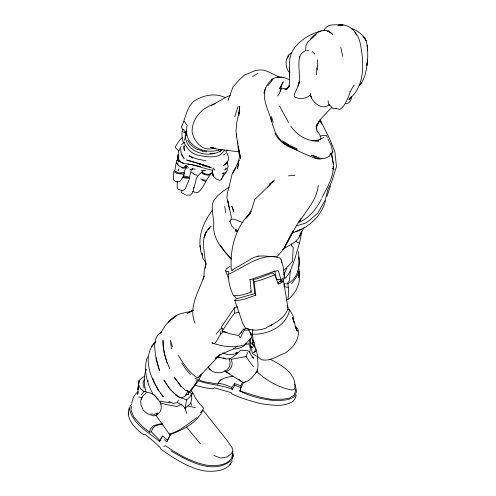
<?xml version="1.0" encoding="UTF-8"?>
<svg xmlns="http://www.w3.org/2000/svg" width="496" height="496" viewBox="0 0 496 496"><rect width="100%" height="100%" fill="white"/><g stroke="black" fill="none" stroke-linecap="round" stroke-linejoin="round"><path stroke-width="0.74" d="M289.478 72.838L289.335 67.22L289.552 83.111L288.746 87.191L289.428 85.535M157.437 414.687L157.455 412.858L156.798 414.761L155.986 415.369L169.353 434.112L170.543 434.434C183.142 429.728 197.011 422.908 202.969 410.08L227.652 441.149L231.985 447.553L232.835 450.907L231.384 453.561L227.056 456.915L220.646 458.081L213.869 455.446M238.781 115.766L239.704 106.212L238.719 115.605M237.665 306.9L234.707 307.359L234.633 313.193L230.324 318.717L222.276 330.894L223.417 331.861L227.106 332.407M316.603 74.76L316.739 67.884M250.641 346.431L250.74 342.19L250.201 338.836M212.009 342.339L212.449 343.089L214.464 343.554L216.386 341.291L220.658 333.926L220.732 331.384M305.66 50.499L305.821 45.961L307.464 42.29L316.157 34.181L310.459 39.401C316.491 31.831 324.861 26.083 332.76 34.453L329.288 31.986L330.162 32.414M182.702 129.326C181.393 133.058 181.914 137.206 182.912 140.957C186.428 146.773 189.776 153.202 197.203 155C204.867 156.445 213.218 158.515 220.528 154.647L224.824 150.245M333.169 166.079C333.672 177.698 326.988 187.482 322.133 197.513M180.947 172.85L183.886 172.744L184.475 173.092L184.444 173.699L183.018 174.164L176.539 173.414L174.735 172.149M137.566 394.556L139.047 380.73L142.73 377.251L144.776 376.445M251.987 346.09L251.732 350.443L252.445 353.629L256.482 356.147M237.857 143.598L236.567 136.884L236.741 133.994M225.68 97.898C215.803 92.535 203.217 95.052 194.159 101.029C186.143 107.551 185.926 118.16 181.437 126.629L182.33 128.743L183.557 129.617L185.417 133.157L185.603 135.117M227.466 163.841L227.726 161.07M252.402 343.53L252.495 342.519L253.028 344.931L254.708 347.212M232.314 460.914C227.515 471.572 214.005 471.932 203.986 470.884C187.903 467.753 174.195 458.422 160.964 449.252L160.028 447.342L153.115 440.901L145.154 434.484L143.983 434.98C135.613 428.928 125.314 419.331 129.177 407.948M283.433 281.753L283.631 279.707M181.139 146.506L178.845 151.02L175.057 147.231L178.746 141.54L182.094 137.497M213.1 168.621L212.964 169.93L212.542 169.88L212.201 170.953L213.156 175.937L216.157 178.907L219.505 180.339L220.652 179.98M171.207 390.203L169.558 388.622L163.959 380.035C168.225 387.246 173.321 394.599 181.344 397.953L185.789 395.715L185.957 394.239L188.096 394.68L189.261 391.301L191.487 393.557L189.782 396.986L186.67 399.881L185.082 408.189L186.763 413.466M255.428 373.321L256.978 371.758L257.213 369.576M188.096 394.68L188.331 392.516M163.717 446.443L165.664 445.805C178.132 454.652 191.822 462.241 206.95 465.248C215.735 466.017 226.802 465.93 232.023 457.504L232.748 451.304M318.24 185.411C316.981 199.491 306.559 210.44 299.131 221.768L300.979 218.761C291.921 230.801 287.754 246.723 276.526 256.965M295.442 326.833L296.558 327.217L298.208 329.976C299.838 339.555 292.652 348.074 285.169 353.047C277.45 355.806 269.886 361.813 261.299 359.637L257.777 356.593C256.023 347.659 251.143 338.656 252.917 329.394M138.539 384.524L137.851 389.707L139.047 380.73L138.539 384.524L140.393 388.393L144.026 391.518L146.208 391.468M234.224 228.83L231.93 226.095L229.71 221.222L230.969 219.92L231.334 217.112L227.825 201.06L229.592 209.709M252.018 357.089L253.778 358.273L250.833 354.733L249.786 352.247L250.344 348.043L249.011 343.951L249.959 339.109M183.886 172.744L186.211 166.569L186.663 166.129L188.455 167.437M291.4 246.128L291.698 243.889M211.315 226.12C197.427 236.561 206.677 254.367 205.288 268.15L205.555 266.643M186.236 195.213L190.755 195.027L192.584 192.708L193.167 191.388L193.713 186.986L193.831 188.53L196.459 178.256L198.189 175.491L202.889 171.064L202.746 170.426L205.356 170.736L201.364 170.599M277.71 95.914C281.362 91.865 280.339 86.161 283.241 81.784L279.508 88.803L281.226 85.647M286.335 300.161L287.717 299.807L288.722 293.651L287.996 283.631C299.324 277.444 300.688 262.861 298.133 251.478M162.893 424.254L159.848 424.576L155 425.983L152.501 428.798L151.41 431.805L149.718 432.258L150.257 428.997L153.865 425.537L160.45 423.782L162.415 423.789M178.3 154.436L177.177 160.921L177.667 159.204L176.489 161.343L174.722 170.798L175.714 171.765L178.455 172.837L181.567 173.116M351.652 96.187C351.664 99.615 349.5 104.253 345.452 103.571M145.799 370.965L146.029 369.669M205.821 265.137L206.088 263.636L204.352 269.539L203.93 276.377L203.242 279.211L204.073 276.452M284.103 285.361L284.406 283.793L285.603 283.793M232.023 457.504L232.816 453.387M184.847 408.735L190.78 403.124L191.778 398.077L191.487 393.557M316.299 128.997L317.285 124.149L316.888 125.984L319.033 121.402L316.169 126.381L321.433 118.259L331.65 107.52M178.851 150.958L177.971 155.031L177.915 158.143L179.149 160.698L181.412 162.595M238.539 114.539L236.921 121.749L235.984 130.882L236.567 136.884M257.529 356.711L258.05 364.901L257.585 370.531C253.847 375.54 249.798 381.362 243.325 382.819L240.913 387.692L239.99 391.04L260.016 397.122L271.498 399.429L283.303 399.137L289.404 398.121L294.19 395.052L295.597 390.42L295.3 389.062M334.918 108.717L333.238 108.81L329.375 104.737L330.014 105.127L329.071 104.916C321.414 110.67 312.889 102.294 310.081 95.275L310.192 94.779M205.003 235.978L205.518 233.759M177.177 160.921L178.306 156.24L177.946 157.728M131.75 406.447L130.913 409.845L133.914 417.241L142.619 426.727L149.718 432.258M301.425 231.341C301.072 240.566 297.24 249.389 295.07 258.317C291.667 266.501 290.017 276.706 281.133 280.86M131.756 403.366C132.544 398.902 134.261 394.295 138.148 391.642M137.758 393.849L138.148 392.435M280.432 91.307L281.548 88.338L283.439 88.282L284.741 89.063M128.216 414.272L128.805 412.207M298.493 84.76L299.417 81.524L298.133 86.099C301.37 76.564 297.191 66.272 299.72 56.842L299.441 57.827C299.993 54.269 302.988 51.801 306.106 50.394M178.362 155C176.892 159.067 180.538 163.048 184.469 163.68C193.874 164.288 202.405 168.194 211.476 170.078M233.467 348.787C237.851 349.333 242.556 347.51 245.594 344.342L245.997 342.984M190.359 390.581L192.715 392.479L191.134 396.54M266.29 327.992C259.681 330.609 251.918 331.006 245.384 327.974L242.78 323.528L234.782 300.378C242.091 300.905 248.911 297.315 255.731 295.207L254.845 293.57L236.338 298.89L235.178 296.8L233.591 295.635C230.051 288.988 227.317 278.988 228.929 271.634L226.753 271.362L225.525 270.667L226.238 269.086L230.045 266.284M226.405 171.114L225.854 172.893L222.692 176.216L223.87 174.815L221.129 179.781L221.892 178.318M300.043 234.819C298.183 241.378 291.195 244.373 285.746 247.504M238.843 164.002L237.317 168.851L239.419 156.6L237.286 141.403L240.641 158.429L238.21 146.766M287.568 309.262L289.726 309.82C286.068 326.356 268.107 334.905 252.309 334.18M296.279 394.996L295.331 397.972L293.489 400.997C284.264 407.495 271.876 405.108 261.423 403.794C251.422 401.258 241.453 398.393 232.047 394.091L231.434 392.727L214.712 387.884L213.007 388.715L206.733 388.095L197.489 385.962L195.399 385.039M185.659 131.992L185.913 131.223L186.676 135.644M234.775 116.597L238.173 106.256M330.516 185.752L326.963 196.391M350.399 97.16L349.544 99.715L350.486 97.414L348.787 99.367C365.273 86.434 364.107 62.812 360.387 44.318C358.689 33.492 349.643 22.518 337.733 25.222M168.727 401.369L173.085 403.459L177.456 402.634L178.287 400.179M301.004 232.24L299.373 236.976L304.005 227.453M253.506 366.68L248.955 360.989L246.177 356.5L247.566 352.458M265.899 87.904C261.144 98.977 269.105 110.546 271.399 121.278M174.567 170.469L173.922 171.418L173.315 175.838L173.482 179.738C175.1 181.697 178.176 182.615 180.364 181.046L182.776 177.438L184.475 173.092M146.165 369.036C143.759 376.21 143.53 384.183 146.016 391.369M144.485 379.142L143.04 383.154L144.131 388.17M178.101 171.077L178.889 168.894M263.891 93.291C265.546 84.401 273.835 73.588 283.917 77.909M164.374 439.555L166.768 441.818L170.785 433.963M203.968 237.634L205.691 233.015L207.099 231.291M239.99 391.04L240.913 387.692L240.709 385.745L242.594 382.211L238.471 379.105M184.376 140.194L185.163 138.117L185.312 135.551C185.64 153.413 210.757 159.266 222.946 149.37M310 95.232L311.581 96.937L310 95.232L310.701 93.384M227.608 169.254L226.728 171.548L224.508 173.073L222.059 173.836L223.801 172.8M141.317 399.59L142.637 396.149L144.658 394.159M241.044 332.649L241.602 331.216M325.481 200.713C321.625 215.481 309.932 226.56 295.883 231.806M229.921 464.87L230.69 462.935M147.473 356.798C143.195 368.832 146.723 383.073 152.935 393.892C157.933 398.493 163.73 404.122 160.189 411.568L158.032 414.073L155.986 415.369M327.955 139.047L330.838 144.584L332.841 151.733L332.221 153.295L329.952 154.727L331.037 153.171L329.623 156.122C325.128 159.061 319.449 159.507 314.433 157.716M145.272 394.066L145.694 393.018L146.785 392.435L148.347 392.534L151.714 393.446L154.777 395.572M203.992 275.968C199.361 290.774 187.947 307.446 195.064 323.169M185.789 395.715L187.693 390.991L189.088 392.094L196.044 382.924L197.427 379.465L195.002 378.138M249.401 214.284L252.129 208.153L254.764 199.578L273.482 181.325L269.65 184.004L274.536 180.054M298.313 85.411L294.326 94.519L294.14 95.939L294.581 96.949C299.547 99.522 305.759 98.909 310.081 95.275M324.093 30.51C326.963 22.642 336.703 25.215 343.065 25.147L338.532 25.104M281.375 282.026L283.588 281.337L288.046 308.444C285.442 317.018 277.183 321.774 269.929 326.039M167.381 440.157L162.682 435.866L159.414 441.415C148.515 432.208 133.467 424.545 129.623 409.764L130.194 405.883L131.7 404.469M190.055 390.637L191.059 390.718L191.698 389.341M286.917 268.262L283.917 274.493M201.915 373.835L198.642 380.302L191.059 390.718M183.136 176.731L188.35 177.76L188.678 177.066L183.489 175.702M354.268 84.909C348.483 92.361 347.789 104.234 339.81 109.486L335.494 108.308L335.966 108.227M198.735 379.793L203.366 381.567L217.868 384.053L219.728 380.878L221.272 379.248M287.426 58.311L289.013 54.988M249.879 213.695L251.168 211.011L246.01 218.364M227.224 161.541L226.368 163.296L223.659 165.404L226.833 162.986L228.371 160.103L228.346 156.81L227.199 153.469L226.263 152.557M321.47 198.871C316.653 208.952 308.673 218.6 298.121 222.754M249.414 330.187L244.299 330.014L240.145 338.061L239.072 335.86M197.637 380.593C208.872 384.778 221.086 384.654 232.221 389.341L234.819 385.194L234.627 383.582L240.709 385.745M170.543 434.434L166.768 441.818M217.868 384.053C220.199 377.989 227.453 377.072 233.077 376.142M225.959 151.646L226.939 149.829M235.922 167.332L232.965 172.825L239.332 160.072M234.881 169.217L232.103 174.232L227.199 194.004L226.945 197.873L228.11 202.511M159.414 441.415L162.682 435.866M160.58 333.43C164.226 326.176 169.415 319.511 176.582 315.468C181.79 312.492 187.928 312.672 193.372 310.415M228.749 99.026L228.067 100.211L232.946 87.091L239.078 79.893L244.72 74.97L255.13 70.637L259.724 69.862L264.114 70.234L268.875 72.032L279.502 77.178M236.511 230.721L235.767 229.45L235.904 231.217L237.28 231.806M289.28 85.628L286.775 88.914L288.567 87.432L285.33 89.46L286.614 89.193M232.221 389.341L231.719 387.444L234.627 383.582M212.437 210.13C204.098 221.191 197.786 235.433 200.576 249.519L200.105 245.712L200.806 251.825L202.597 255.341L201.853 253.208L202.703 258.149L206.1 262.93M234.707 307.359L221.309 327.137L222.096 328.767L222.276 330.894L228.885 333.51L238.223 335.463L240.659 333.089L243.313 329.307L247.547 328.414M200.582 412.74L203.707 408.295L199.708 403.924L195.232 397.6L192.715 392.479M291.543 283.755L295.852 277.94L299.386 271.293L298.685 268.02L299.125 264.114L298.772 257.821M286.837 284.096L289.404 280.68L290.377 270.196M246.524 217.88L250.554 212.598C235.321 227.18 229.561 249.922 231.384 270.308L232.649 270.407M200.905 374.616L197.991 377.958L219.251 355.471L215.289 358.317L220.887 354.429L219.04 355.241L233.473 348.911L237.832 346.022M211.494 173.426C205.778 178.926 204.234 187.792 197.879 192.529L194.519 192.237L192.739 191.295L193.167 191.388M267.71 85.87L272.682 79.639M208.035 230.144L209.907 227.844M141.354 394.791L144.026 391.518M216.182 334.112L220.243 329.133L222.506 328.364M191.785 169.626L191.189 170.271L189.596 176.725L188.883 177.264L189.677 178.231L185.392 188.585L182.894 190.638L180.556 190.179M359.612 85.151C365.788 78.232 366.587 68.429 367.635 59.632L366.873 65.379C368.206 57.232 368.082 48.682 366.129 40.653C363.407 34.819 357.647 30.876 351.819 28.551M226.269 167.989L224.626 169.954L227.255 168.485L228.166 166.296L227.416 164.108M251.23 337.565L245.185 344.627C234.602 348.384 222.871 346.623 212.449 343.089M155.657 341.707C140.194 357.25 151.857 382.391 163.382 396.874L160.363 393.13M285.355 247.287L284.072 248.719L282.218 249.556M333.3 164.058L331.409 153.314L332.841 151.733M223.417 331.861L220.658 333.926M154.113 343.728L151.503 346.462L155.099 342.773M267.673 187.302L270.314 184.586M287.717 299.807C295.994 293.217 300.948 283.111 299.231 272.428L298.673 277.599L299.386 271.293L297.389 271.132M211.451 172.794L210.347 173.854L208.388 174.425L205.059 173.96L201.128 172.639L204.519 174.642L208.215 175.169L210.279 174.462M283.501 270.58L288.325 266.061L292.497 261.231L293.217 247.647L291.388 245.036M188.35 177.76L188.883 177.264M223.553 155.081L225.376 153.586M228.241 358.788L229.27 359.259L234.248 356.14L240.789 350.195L247.783 350.703L249.786 352.247M271.653 79.813L273.525 78.281M211.767 173.16L212.765 172.366M228.067 274.437C244.534 267.412 261.181 251.838 280.079 258.019C283.259 263.773 283.892 271.033 284.344 277.593L280.953 279.515L276.576 279.428L274.796 270.89M170.599 320.18L168.2 322.065L176.582 315.468L171.796 319.238M252.762 353.096L255.731 351.187L254.987 351.335L255.676 351.224L254.671 352.141L254.603 351.652M196.9 417.595C188.189 423.689 179.806 431.322 169.353 434.112M234.782 300.378L235.898 299.522M181.22 144.751L184.748 142.067M318.909 140.151L320.962 138.626L320.683 137.429M219.437 151.702L222.723 149.352M191.58 169.682L192.876 168.832L189.807 169.868L192.87 168.907L195.25 169.167M229.369 187.091L223.932 190.619L217.546 195.852L213.516 200.83C210.099 209.535 214.694 218.321 213.578 227.224C213.919 240.256 223.039 250.127 231.403 259.135M349.742 91.76L350.815 91.097M252.545 76.589L257.765 73.402M229.394 373.705L224.812 370.692L225.922 371.833L229.369 369.774L231.62 366.848L232.233 363.283L231.285 359.296L229.952 358.701L229.121 358.961M193.235 310.006L187.153 313.46L191.295 311.488M232.295 269.942L253.76 257.455L258.354 256.097L263.37 255.936L275.466 256.81M211.166 105.592L226.653 96.918L230.721 95.151M161.77 331.911C151.739 337.144 154.988 350.808 156.339 359.854L156.209 357.672M230.969 219.92L232.562 219.046L234.608 219.393L243.034 222.747M243.914 382.503L245.669 381.548M257.071 256.792L258.354 256.097M277.729 283.197L278.895 282.571L281.058 280.166L280.612 282.205L281.939 281.604M266.532 327.546L272.868 324.179M327.49 31.49L328.538 30.957L327.31 31.502M323.931 137.435L320.379 139.233L315.958 140.61L311.773 140.597M181.226 404.252L177.246 406.528L166.21 404.581L160.741 402.95M301.413 228.96L291.933 233.318M186.211 166.569L187.066 168.429L186.124 167.245L184.028 168.243L181.406 167.859M218.724 150.238L220.596 149.414M320.025 136.456L322.586 135.371L326.511 135.507L327.379 137.634M237.795 352.557L233.064 354.541L227.348 354.59L222.735 352.836M291.797 52.508C284.921 56.122 284.549 66.284 288.97 72.032L290.104 72.676M215.785 103.59C202.783 106.962 192.02 117.831 192.082 131.781C193.979 141.614 202.839 152.291 213.77 148.044M274.765 274.858L261.051 279.992L254.101 281.833L253.14 279.546L257.362 278.678L272.657 272.825L274.765 274.858L278.392 284.264L283.588 281.337M249.624 279.515L250.071 279.775L251.243 291.983C245.632 294.209 239.692 296.019 233.591 295.635M157.015 413.379L154.684 414.222L150.846 413.974M250.071 279.775L273.928 271.455L278.281 270.649L280.953 279.515M296.707 225.891L306.305 222.84L317.756 213.237L325.283 199.9L328.005 189.1L331.526 182.311L336.468 166.619L334.868 151.795L329.53 138.589L319.988 119.604M235.451 353.102L237.646 352.433M322.27 158.453C317.031 160.301 311.897 156.817 307.167 154.938C298.623 151.305 290.048 147.517 282.261 142.426M189.677 178.231L186.056 178.219L182.776 177.438M234.633 313.193L238.985 312.251M231.285 359.296L246.177 356.5M219.827 149.606C203.819 155.539 182.237 144.448 187.228 125.414L184.146 121.198M321.433 30.926C310.068 33.709 298.908 40.529 292.671 50.635C288.455 58.342 289.335 67.592 289.596 76.043M184.741 166.445L186.663 166.129M276.576 279.428L277.965 279.217M250.139 347.907L252.346 347.566L250.604 345.83M287.165 88.982L285.113 89.255L286.384 89.447M156.755 415.388L153.338 415.846L147.455 413.732L143.319 410.446L140.994 405.04L140.659 400.929L141.918 397.587L138.843 397.023M227.645 358.862L226.455 358.999L222.983 357.87M245.594 344.342L249.011 343.951M209.913 153.679L214.836 153.171M212.524 148.434L215.264 148.168M286.8 283.743L287.996 283.631M288.542 175.832L294.674 175.286M254.318 351.063L255.558 350.982M217.019 356.934L219.685 357.139M288.232 287.165L285.622 287.054L283.762 286.279M306.999 50.443L308.593 50.524M312.468 140.641L318.742 141C307.446 141.806 296.868 135.253 290.761 126.027M277.047 77.202L281.678 77.649M205.704 180.141L203.199 179.868L200.551 178.895M239.301 151.881L217.465 149.166L210.533 147.287L213.237 147.789M205.493 181.207L202.157 180.538M204.575 165.745L202.349 165.435L211.891 167.983M201.99 151.175L206.801 151.844M170.215 402.857L159.855 401.152L160.971 404.128M181.933 162.793L183.439 163.072M187.953 163.928L189.46 164.207M332.016 168.59L332.996 168.776M206.014 160.803L196.546 158.912L189.088 155.775L192.783 158.125M190.204 164.362L200.564 166.507M281.461 77.165L285.181 77.94L289.528 79.583M195.337 407.582L187.86 405.982M229.71 221.222L230.206 221.334M218.631 383.185L224.514 384.536L231.719 387.444M319.585 157.957L315.059 156.891L311.339 155.18L316.479 156.606M284.803 88.871L286.198 89.212M225.705 358.868L218.463 357.058L217.198 356.326M193.874 174.412L197.148 175.286M234.819 385.194L240.913 387.692M185.411 390.284L187.122 390.811M197.712 149.401L202.232 150.914M186.67 399.881L181.344 397.953M179.967 189.956L178.269 189.311L177.208 187.662L177.246 181.629L177.686 181.865M295.641 241.285L299.249 243.245M185.659 194.922L181.741 192.814L181.598 190.16M177.456 402.634L182.695 405.418L185.082 408.189M239.704 390.898C250.368 396.577 262.365 399.237 274.294 400.582C281.176 400.086 289.224 401.121 294.748 396.106L296.527 391.635L295.405 385.361L294.711 384.146M297.451 149.073L289.577 145.278L282.571 140.74M292.758 148.385C285.293 145.409 278.374 140.765 274.982 133.207M185.417 133.157L182.1 131.285M197.699 378.008C189.112 372.75 183.495 363.735 178.231 355.365M205.059 173.96L201.903 172.279L203.738 173.588M269.96 359.185C281.35 364.882 297.532 374.009 294.574 389.05L292.039 390.023C278.733 387.717 266.829 380.829 256.978 371.758M297.023 150.009L281.678 141.397L278.107 136.958L275.317 132.277L272.664 125.159L270.704 116.92M197.52 149.674L193.533 147.349L190.16 144.193L187.742 140.393M170.977 450.901C187.786 460.815 214.16 475.751 231.892 459.829L233.591 455.502L232.438 452.017M225.922 371.833L243.325 382.819L242.594 382.211M252.873 344.695L250.108 342.29M185.392 165.404L186.552 166.129M191.437 172.279L194.203 174.059M208.109 366.755C212.133 375.23 225.823 374.517 229.667 366.172L230.132 362.185L229.27 359.259M235.712 229.536L237.95 231M186.167 390.172L189.088 392.094M175.336 394.859L179.713 397.829M178.225 165.261L176.669 162.446C177.512 165.974 181.623 168.138 185.045 167.04L185.895 166.222L186.124 167.245M174.722 170.798L176.241 171.926M253.028 344.931L254.609 346.233M179.943 385.225L184.754 389.645M151.41 431.805L159.935 440.485M172.31 391.263L176.712 395.486M312.077 51.392L314.923 54.163M250.04 332.382L250.988 334.626L252.631 335.513L250.04 332.382L252.941 341.49L254.442 342.984M243.245 328.898L244.299 330.014M231.186 258.707L225.271 251.98M190.631 374.616L186.093 369.582L181.741 363.022M208.785 367.995L210.335 369.929M316.944 130.882L318.618 132.804L320.453 136.152M200.372 443.808L186.49 426.951M224.322 250.864L220.255 244.925M155.254 396.168L157.641 399.131M250.561 291.096L251.243 291.983M354.491 31.391L356.432 35.216M182.292 155.942L184.109 158.385L182.292 155.942L182.082 154.585M253.834 345.96L252.724 344.354L252.495 342.519M329.071 104.916L328.457 103.962L328.11 100.688M289.726 309.82L293.21 316.144L294.06 323.026M279.49 105.946L288.542 122.562M158.72 391.102L154.188 382.41L152.712 378.157M190.78 403.124L191.865 405.375M232.829 208.394L231.737 206.063L233.591 211.662L233.101 208.977M213.745 168.218L214.613 170.171M320.025 120.038L321.898 124.279M320.273 120.621L321.47 123.349M295.015 326.015L297.296 331.204L295.814 328.036L294.748 323.702L292.287 317.248L293.954 321.656M169.874 368.912C165.658 360.009 162.7 350.312 163.041 340.374L163.215 345.631L164.412 353.784M225.525 270.667L228.408 277.94M181.964 155.446L180.947 152.328L180.897 148.961M172.515 346.822L170.45 340.405L171.399 348.75M271.461 116.647L273.178 122.152M316.157 126.474L317.403 132.252M164.269 352.817L167.14 363.153M252.464 339.686L252.941 341.49M248.676 328.879L249.308 331.526M298.387 256.847L298.877 258.931M287.395 305.604L288.046 308.444M340.826 47.498L342.724 56.271M333.721 165.447L331.409 153.314M255.93 348.948L256.147 350.157M212.741 173.557L213.156 175.937L212.92 173.792M212.201 170.953L212.362 171.938M147.882 380.438L148.112 381.87M224.738 206.33L225.649 212.561M254.101 281.833L255.731 295.207M281.362 259.774L281.771 262.824M254.845 293.57L253.14 279.546M235.78 230.094L235.904 231.217M333.535 166.253L333.92 169.917M284.344 277.593L284.09 272.31M238.818 112.567L238.886 113.956M367.356 48.899L367.418 50.201L367.201 45.167M317.384 59.917L317.601 69.973M184.121 145.731L183.594 148.099L184.512 150.66L184.121 145.731M293.347 230.435L284.382 247.492L293.347 230.435M361.739 82.578L359.488 85.095L361.739 82.578M198.344 163.382L186.595 159.972L210.186 167.115L197.47 163.252L204.991 165.559L198.344 163.382M181.232 386.477L174.053 377.078L181.232 386.477M364.665 38.291L363.066 36.134L366.129 40.653L364.665 38.291M178.783 161.95L177.766 158.472L178.783 161.95M159.476 370.648L156.209 358.93L159.476 370.648"/></g></svg>
